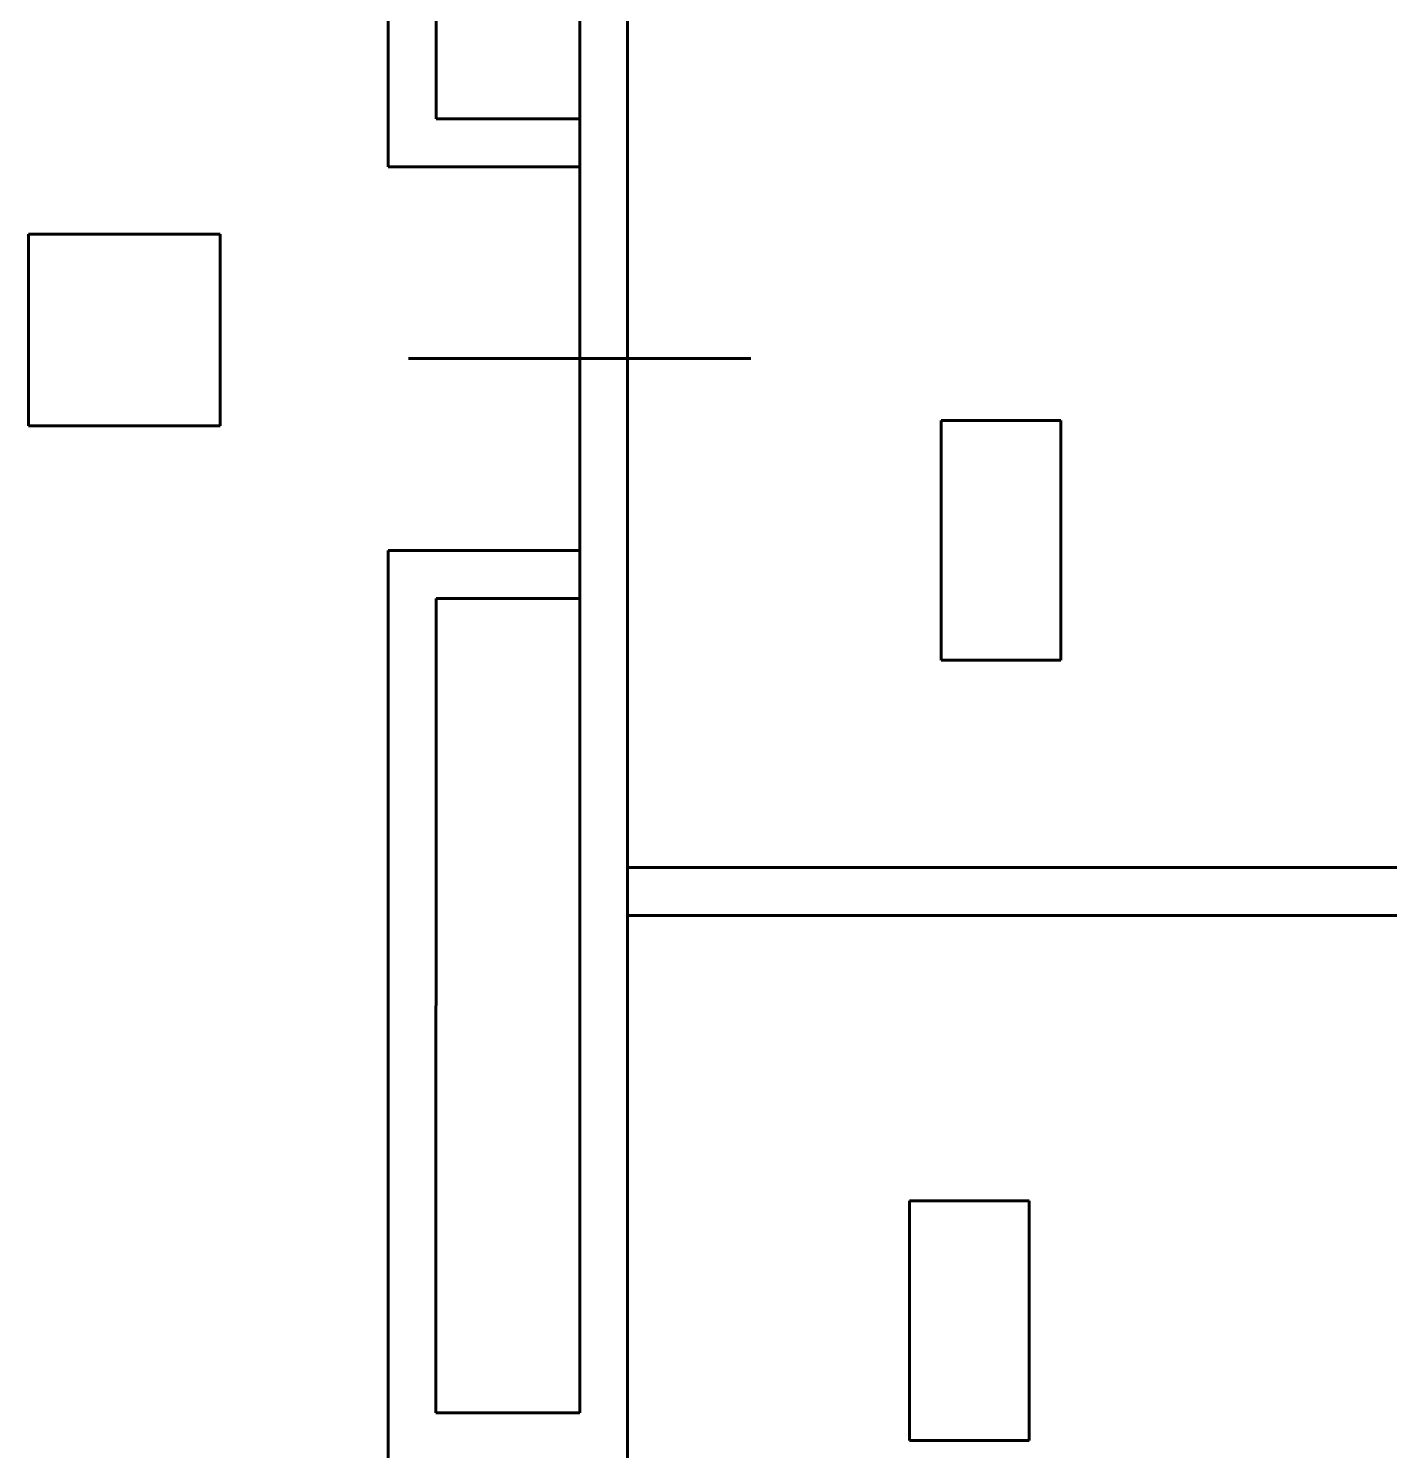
# Model space of a CAD drawing. Extents: x 0 to 297, y 0 to 292.
# Drawn here: x 218.35 to 232.55, y 109.78 to 124.61 of the extents above; entities that cross this region are included whole.
import ezdxf

# ---------------------------------------------------------------- set-up
doc = ezdxf.new("R2010")
doc.units = 0
doc.header["$MEASUREMENT"] = 0
doc.linetypes.add('K5LT_BASIC', pattern=[0])
doc.layers.add('Системный слой', color=7, linetype='Continuous')

# ---------------------------------------------------------------- blocks, each defined once
blk = doc.blocks.new('*U')
at = {"layer": 'Системный слой', "linetype": 'K5LT_BASIC', "lineweight": 60}
for p, q in [((220.349, 122.463), (218.349, 122.463)), ((218.349, 122.463), (218.349, 120.463)), ((220.349, 120.463), (220.349, 122.463)), ((218.349, 120.463), (220.349, 120.463)), ((229.122, 120.518), (227.872, 120.518)), ((227.872, 120.518), (227.872, 118.018)), ((229.122, 118.018), (229.122, 120.518)), ((227.872, 118.018), (229.122, 118.018)), ((228.792, 112.382), (227.542, 112.382)), ((227.542, 112.382), (227.542, 109.882)), ((228.792, 109.882), (228.792, 112.382)), ((227.542, 109.882), (228.792, 109.882))]:
    blk.add_line(p, q, dxfattribs=at)

msp = doc.modelspace()

# ---------------------------------------------------------------- linework, layer by layer
at = {"layer": 'Системный слой', "linetype": 'K5LT_BASIC', "lineweight": 60}
for p, q in [((224.601, 145.356), (224.601, 100.856)), ((224.101, 139.806), (224.101, 110.172)), ((222.102, 132.922), (222.102, 123.164)), ((222.602, 123.664), (222.602, 132.422)), ((224.601, 130.356), (224.601, 100.856)), ((222.602, 123.664), (224.102, 123.664)), ((224.102, 123.164), (222.102, 123.164)), ((224.102, 123.164), (224.101, 110.172)), ((224.102, 119.164), (224.102, 123.164)), ((222.316, 121.164), (225.888, 121.164)), ((222.101, 109.673), (222.102, 119.164)), ((224.102, 119.164), (222.102, 119.164)), ((222.601, 110.172), (222.602, 118.664)), ((222.602, 118.664), (224.102, 118.664)), ((225.85, 115.856), (224.601, 115.856)), ((245.851, 115.856), (225.85, 115.856)), ((225.85, 115.356), (224.601, 115.356)), ((245.85, 115.356), (225.85, 115.356)), ((222.601, 110.172), (224.101, 110.172))]:
    msp.add_line(p, q, dxfattribs=at)

# ---------------------------------------------------------------- block references
at = {"layer": 'Системный слой'}
msp.add_blockref('*U', (0, 0), dxfattribs=at)
msp.add_blockref('*U', (0, 0), dxfattribs=at)
msp.add_blockref('*U', (0, 0), dxfattribs=at)
msp.add_blockref('*U', (0, 0), dxfattribs=at)
msp.add_blockref('*U', (0, 0), dxfattribs=at)
msp.add_blockref('*U', (0, 0), dxfattribs=at)
msp.add_blockref('*U', (0, 0), dxfattribs=at)
msp.add_blockref('*U', (0, 0), dxfattribs=at)
msp.add_blockref('*U', (0, 0), dxfattribs=at)
msp.add_blockref('*U', (0, 0), dxfattribs=at)
msp.add_blockref('*U', (0, 0), dxfattribs=at)
msp.add_blockref('*U', (0, 0), dxfattribs=at)
msp.add_blockref('*U', (0, 0), dxfattribs=at)
msp.add_blockref('*U', (0, 0), dxfattribs=at)
msp.add_blockref('*U', (0, 0), dxfattribs=at)
msp.add_blockref('*U', (0, 0), dxfattribs=at)
msp.add_blockref('*U', (0, 0), dxfattribs=at)
msp.add_blockref('*U', (0, 0), dxfattribs=at)
msp.add_blockref('*U', (0, 0), dxfattribs=at)
msp.add_blockref('*U', (0, 0), dxfattribs=at)
msp.add_blockref('*U', (0, 0), dxfattribs=at)
msp.add_blockref('*U', (0, 0), dxfattribs=at)
msp.add_blockref('*U', (0, 0), dxfattribs=at)
msp.add_blockref('*U', (0, 0), dxfattribs=at)
msp.add_blockref('*U', (0, 0), dxfattribs=at)
msp.add_blockref('*U', (0, 0), dxfattribs=at)
msp.add_blockref('*U', (0, 0), dxfattribs=at)
msp.add_blockref('*U', (0, 0), dxfattribs=at)
msp.add_blockref('*U', (0, 0), dxfattribs=at)
msp.add_blockref('*U', (0, 0), dxfattribs=at)
msp.add_blockref('*U', (0, 0), dxfattribs=at)
msp.add_blockref('*U', (0, 0), dxfattribs=at)
msp.add_blockref('*U', (0, 0), dxfattribs=at)
msp.add_blockref('*U', (0, 0), dxfattribs=at)
msp.add_blockref('*U', (0, 0), dxfattribs=at)
msp.add_blockref('*U', (0, 0), dxfattribs=at)
msp.add_blockref('*U', (0, 0), dxfattribs=at)
msp.add_blockref('*U', (0, 0), dxfattribs=at)
msp.add_blockref('*U', (0, 0), dxfattribs=at)
msp.add_blockref('*U', (0, 0), dxfattribs=at)
msp.add_blockref('*U', (0, 0), dxfattribs=at)
msp.add_blockref('*U', (0, 0), dxfattribs=at)
msp.add_blockref('*U', (0, 0), dxfattribs=at)
msp.add_blockref('*U', (0, 0), dxfattribs=at)
msp.add_blockref('*U', (0, 0), dxfattribs=at)
msp.add_blockref('*U', (0, 0), dxfattribs=at)
msp.add_blockref('*U', (0, 0), dxfattribs=at)
msp.add_blockref('*U', (0, 0), dxfattribs=at)
msp.add_blockref('*U', (0, 0), dxfattribs=at)
msp.add_blockref('*U', (0, 0), dxfattribs=at)
msp.add_blockref('*U', (0, 0), dxfattribs=at)
msp.add_blockref('*U', (0, 0), dxfattribs=at)
msp.add_blockref('*U', (0, 0), dxfattribs=at)
msp.add_blockref('*U', (0, 0), dxfattribs=at)
msp.add_blockref('*U', (0, 0), dxfattribs=at)
msp.add_blockref('*U', (0, 0), dxfattribs=at)
msp.add_blockref('*U', (0, 0), dxfattribs=at)
msp.add_blockref('*U', (0, 0), dxfattribs=at)
msp.add_blockref('*U', (0, 0), dxfattribs=at)
msp.add_blockref('*U', (0, 0), dxfattribs=at)
msp.add_blockref('*U', (0, 0), dxfattribs=at)
msp.add_blockref('*U', (0, 0), dxfattribs=at)
msp.add_blockref('*U', (0, 0), dxfattribs=at)
msp.add_blockref('*U', (0, 0), dxfattribs=at)
msp.add_blockref('*U', (0, 0), dxfattribs=at)
msp.add_blockref('*U', (0, 0), dxfattribs=at)
msp.add_blockref('*U', (0, 0), dxfattribs=at)
msp.add_blockref('*U', (0, 0), dxfattribs=at)
msp.add_blockref('*U', (0, 0), dxfattribs=at)
msp.add_blockref('*U', (0, 0), dxfattribs=at)
msp.add_blockref('*U', (0, 0), dxfattribs=at)
msp.add_blockref('*U', (0, 0), dxfattribs=at)
msp.add_blockref('*U', (0, 0), dxfattribs=at)
msp.add_blockref('*U', (0, 0), dxfattribs=at)
msp.add_blockref('*U', (0, 0), dxfattribs=at)
msp.add_blockref('*U', (0, 0), dxfattribs=at)
msp.add_blockref('*U', (0, 0), dxfattribs=at)
msp.add_blockref('*U', (0, 0), dxfattribs=at)
msp.add_blockref('*U', (0, 0), dxfattribs=at)
msp.add_blockref('*U', (0, 0), dxfattribs=at)
msp.add_blockref('*U', (0, 0), dxfattribs=at)
msp.add_blockref('*U', (0, 0), dxfattribs=at)
msp.add_blockref('*U', (0, 0), dxfattribs=at)
msp.add_blockref('*U', (0, 0), dxfattribs=at)
msp.add_blockref('*U', (0, 0), dxfattribs=at)
msp.add_blockref('*U', (0, 0), dxfattribs=at)
msp.add_blockref('*U', (0, 0), dxfattribs=at)
msp.add_blockref('*U', (0, 0), dxfattribs=at)
msp.add_blockref('*U', (0, 0), dxfattribs=at)
msp.add_blockref('*U', (0, 0), dxfattribs=at)
msp.add_blockref('*U', (0, 0), dxfattribs=at)
msp.add_blockref('*U', (0, 0), dxfattribs=at)
msp.add_blockref('*U', (0, 0), dxfattribs=at)
msp.add_blockref('*U', (0, 0), dxfattribs=at)
msp.add_blockref('*U', (0, 0), dxfattribs=at)
msp.add_blockref('*U', (0, 0), dxfattribs=at)
msp.add_blockref('*U', (0, 0), dxfattribs=at)
msp.add_blockref('*U', (0, 0), dxfattribs=at)
msp.add_blockref('*U', (0, 0), dxfattribs=at)
msp.add_blockref('*U', (0, 0), dxfattribs=at)
msp.add_blockref('*U', (0, 0), dxfattribs=at)
msp.add_blockref('*U', (0, 0), dxfattribs=at)
msp.add_blockref('*U', (0, 0), dxfattribs=at)
msp.add_blockref('*U', (0, 0), dxfattribs=at)
msp.add_blockref('*U', (0, 0), dxfattribs=at)
msp.add_blockref('*U', (0, 0), dxfattribs=at)
msp.add_blockref('*U', (0, 0), dxfattribs=at)
msp.add_blockref('*U', (0, 0), dxfattribs=at)
msp.add_blockref('*U', (0, 0), dxfattribs=at)
msp.add_blockref('*U', (0, 0), dxfattribs=at)
msp.add_blockref('*U', (0, 0), dxfattribs=at)
msp.add_blockref('*U', (0, 0), dxfattribs=at)
msp.add_blockref('*U', (0, 0), dxfattribs=at)
msp.add_blockref('*U', (0, 0), dxfattribs=at)
msp.add_blockref('*U', (0, 0), dxfattribs=at)
msp.add_blockref('*U', (0, 0), dxfattribs=at)
msp.add_blockref('*U', (0, 0), dxfattribs=at)
msp.add_blockref('*U', (0, 0), dxfattribs=at)
msp.add_blockref('*U', (0, 0), dxfattribs=at)
msp.add_blockref('*U', (0, 0), dxfattribs=at)
msp.add_blockref('*U', (0, 0), dxfattribs=at)
msp.add_blockref('*U', (0, 0), dxfattribs=at)
msp.add_blockref('*U', (0, 0), dxfattribs=at)
msp.add_blockref('*U', (0, 0), dxfattribs=at)
msp.add_blockref('*U', (0, 0), dxfattribs=at)
msp.add_blockref('*U', (0, 0), dxfattribs=at)
msp.add_blockref('*U', (0, 0), dxfattribs=at)
msp.add_blockref('*U', (0, 0), dxfattribs=at)
msp.add_blockref('*U', (0, 0), dxfattribs=at)
msp.add_blockref('*U', (0, 0), dxfattribs=at)
msp.add_blockref('*U', (0, 0), dxfattribs=at)
msp.add_blockref('*U', (0, 0), dxfattribs=at)
msp.add_blockref('*U', (0, 0), dxfattribs=at)
msp.add_blockref('*U', (0, 0), dxfattribs=at)
msp.add_blockref('*U', (0, 0), dxfattribs=at)
msp.add_blockref('*U', (0, 0), dxfattribs=at)
msp.add_blockref('*U', (0, 0), dxfattribs=at)
msp.add_blockref('*U', (0, 0), dxfattribs=at)
msp.add_blockref('*U', (0, 0), dxfattribs=at)
msp.add_blockref('*U', (0, 0), dxfattribs=at)
msp.add_blockref('*U', (0, 0), dxfattribs=at)
msp.add_blockref('*U', (0, 0), dxfattribs=at)
msp.add_blockref('*U', (0, 0), dxfattribs=at)
msp.add_blockref('*U', (0, 0), dxfattribs=at)
msp.add_blockref('*U', (0, 0), dxfattribs=at)
msp.add_blockref('*U', (0, 0), dxfattribs=at)
msp.add_blockref('*U', (0, 0), dxfattribs=at)
msp.add_blockref('*U', (0, 0), dxfattribs=at)
msp.add_blockref('*U', (0, 0), dxfattribs=at)
msp.add_blockref('*U', (0, 0), dxfattribs=at)
msp.add_blockref('*U', (0, 0), dxfattribs=at)
msp.add_blockref('*U', (0, 0), dxfattribs=at)
msp.add_blockref('*U', (0, 0), dxfattribs=at)
msp.add_blockref('*U', (0, 0), dxfattribs=at)
msp.add_blockref('*U', (0, 0), dxfattribs=at)
msp.add_blockref('*U', (0, 0), dxfattribs=at)
msp.add_blockref('*U', (0, 0), dxfattribs=at)
msp.add_blockref('*U', (0, 0), dxfattribs=at)
msp.add_blockref('*U', (0, 0), dxfattribs=at)
msp.add_blockref('*U', (0, 0), dxfattribs=at)
msp.add_blockref('*U', (0, 0), dxfattribs=at)
msp.add_blockref('*U', (0, 0), dxfattribs=at)
msp.add_blockref('*U', (0, 0), dxfattribs=at)
msp.add_blockref('*U', (0, 0), dxfattribs=at)
msp.add_blockref('*U', (0, 0), dxfattribs=at)
msp.add_blockref('*U', (0, 0), dxfattribs=at)
msp.add_blockref('*U', (0, 0), dxfattribs=at)
msp.add_blockref('*U', (0, 0), dxfattribs=at)
msp.add_blockref('*U', (0, 0), dxfattribs=at)
msp.add_blockref('*U', (0, 0), dxfattribs=at)
msp.add_blockref('*U', (0, 0), dxfattribs=at)
msp.add_blockref('*U', (0, 0), dxfattribs=at)
msp.add_blockref('*U', (0, 0), dxfattribs=at)
msp.add_blockref('*U', (0, 0), dxfattribs=at)
msp.add_blockref('*U', (0, 0), dxfattribs=at)
msp.add_blockref('*U', (0, 0), dxfattribs=at)
msp.add_blockref('*U', (0, 0), dxfattribs=at)
msp.add_blockref('*U', (0, 0), dxfattribs=at)
msp.add_blockref('*U', (0, 0), dxfattribs=at)
msp.add_blockref('*U', (0, 0), dxfattribs=at)
msp.add_blockref('*U', (0, 0), dxfattribs=at)
msp.add_blockref('*U', (0, 0), dxfattribs=at)
msp.add_blockref('*U', (0, 0), dxfattribs=at)
msp.add_blockref('*U', (0, 0), dxfattribs=at)
msp.add_blockref('*U', (0, 0), dxfattribs=at)
msp.add_blockref('*U', (0, 0), dxfattribs=at)
msp.add_blockref('*U', (0, 0), dxfattribs=at)
msp.add_blockref('*U', (0, 0), dxfattribs=at)
msp.add_blockref('*U', (0, 0), dxfattribs=at)
msp.add_blockref('*U', (0, 0), dxfattribs=at)
msp.add_blockref('*U', (0, 0), dxfattribs=at)
msp.add_blockref('*U', (0, 0), dxfattribs=at)
msp.add_blockref('*U', (0, 0), dxfattribs=at)
msp.add_blockref('*U', (0, 0), dxfattribs=at)
msp.add_blockref('*U', (0, 0), dxfattribs=at)
msp.add_blockref('*U', (0, 0), dxfattribs=at)
msp.add_blockref('*U', (0, 0), dxfattribs=at)
msp.add_blockref('*U', (0, 0), dxfattribs=at)
msp.add_blockref('*U', (0, 0), dxfattribs=at)
msp.add_blockref('*U', (0, 0), dxfattribs=at)
msp.add_blockref('*U', (0, 0), dxfattribs=at)
msp.add_blockref('*U', (0, 0), dxfattribs=at)
msp.add_blockref('*U', (0, 0), dxfattribs=at)
msp.add_blockref('*U', (0, 0), dxfattribs=at)
msp.add_blockref('*U', (0, 0), dxfattribs=at)
msp.add_blockref('*U', (0, 0), dxfattribs=at)
msp.add_blockref('*U', (0, 0), dxfattribs=at)
msp.add_blockref('*U', (0, 0), dxfattribs=at)
msp.add_blockref('*U', (0, 0), dxfattribs=at)
msp.add_blockref('*U', (0, 0), dxfattribs=at)
msp.add_blockref('*U', (0, 0), dxfattribs=at)
msp.add_blockref('*U', (0, 0), dxfattribs=at)
msp.add_blockref('*U', (0, 0), dxfattribs=at)
msp.add_blockref('*U', (0, 0), dxfattribs=at)
msp.add_blockref('*U', (0, 0), dxfattribs=at)
msp.add_blockref('*U', (0, 0), dxfattribs=at)
msp.add_blockref('*U', (0, 0), dxfattribs=at)
msp.add_blockref('*U', (0, 0), dxfattribs=at)
msp.add_blockref('*U', (0, 0), dxfattribs=at)
msp.add_blockref('*U', (0, 0), dxfattribs=at)
msp.add_blockref('*U', (0, 0), dxfattribs=at)
msp.add_blockref('*U', (0, 0), dxfattribs=at)
msp.add_blockref('*U', (0, 0), dxfattribs=at)
msp.add_blockref('*U', (0, 0), dxfattribs=at)
msp.add_blockref('*U', (0, 0), dxfattribs=at)
msp.add_blockref('*U', (0, 0), dxfattribs=at)
msp.add_blockref('*U', (0, 0), dxfattribs=at)
msp.add_blockref('*U', (0, 0), dxfattribs=at)
msp.add_blockref('*U', (0, 0), dxfattribs=at)
msp.add_blockref('*U', (0, 0), dxfattribs=at)
msp.add_blockref('*U', (0, 0), dxfattribs=at)
msp.add_blockref('*U', (0, 0), dxfattribs=at)
msp.add_blockref('*U', (0, 0), dxfattribs=at)
msp.add_blockref('*U', (0, 0), dxfattribs=at)
msp.add_blockref('*U', (0, 0), dxfattribs=at)
msp.add_blockref('*U', (0, 0), dxfattribs=at)
msp.add_blockref('*U', (0, 0), dxfattribs=at)
msp.add_blockref('*U', (0, 0), dxfattribs=at)
msp.add_blockref('*U', (0, 0), dxfattribs=at)
msp.add_blockref('*U', (0, 0), dxfattribs=at)
msp.add_blockref('*U', (0, 0), dxfattribs=at)
msp.add_blockref('*U', (0, 0), dxfattribs=at)
msp.add_blockref('*U', (0, 0), dxfattribs=at)
msp.add_blockref('*U', (0, 0), dxfattribs=at)
msp.add_blockref('*U', (0, 0), dxfattribs=at)
msp.add_blockref('*U', (0, 0), dxfattribs=at)
msp.add_blockref('*U', (0, 0), dxfattribs=at)
msp.add_blockref('*U', (0, 0), dxfattribs=at)
msp.add_blockref('*U', (0, 0), dxfattribs=at)
msp.add_blockref('*U', (0, 0), dxfattribs=at)
msp.add_blockref('*U', (0, 0), dxfattribs=at)
msp.add_blockref('*U', (0, 0), dxfattribs=at)
msp.add_blockref('*U', (0, 0), dxfattribs=at)
msp.add_blockref('*U', (0, 0), dxfattribs=at)
msp.add_blockref('*U', (0, 0), dxfattribs=at)
msp.add_blockref('*U', (0, 0), dxfattribs=at)
msp.add_blockref('*U', (0, 0), dxfattribs=at)
msp.add_blockref('*U', (0, 0), dxfattribs=at)
msp.add_blockref('*U', (0, 0), dxfattribs=at)
msp.add_blockref('*U', (0, 0), dxfattribs=at)
msp.add_blockref('*U', (0, 0), dxfattribs=at)
msp.add_blockref('*U', (0, 0), dxfattribs=at)
msp.add_blockref('*U', (0, 0), dxfattribs=at)
msp.add_blockref('*U', (0, 0), dxfattribs=at)
msp.add_blockref('*U', (0, 0), dxfattribs=at)
msp.add_blockref('*U', (0, 0), dxfattribs=at)
msp.add_blockref('*U', (0, 0), dxfattribs=at)
msp.add_blockref('*U', (0, 0), dxfattribs=at)
msp.add_blockref('*U', (0, 0), dxfattribs=at)
msp.add_blockref('*U', (0, 0), dxfattribs=at)
msp.add_blockref('*U', (0, 0), dxfattribs=at)
msp.add_blockref('*U', (0, 0), dxfattribs=at)
msp.add_blockref('*U', (0, 0), dxfattribs=at)
msp.add_blockref('*U', (0, 0), dxfattribs=at)
msp.add_blockref('*U', (0, 0), dxfattribs=at)
msp.add_blockref('*U', (0, 0), dxfattribs=at)
msp.add_blockref('*U', (0, 0), dxfattribs=at)
msp.add_blockref('*U', (0, 0), dxfattribs=at)
msp.add_blockref('*U', (0, 0), dxfattribs=at)
msp.add_blockref('*U', (0, 0), dxfattribs=at)
msp.add_blockref('*U', (0, 0), dxfattribs=at)
msp.add_blockref('*U', (0, 0), dxfattribs=at)
msp.add_blockref('*U', (0, 0), dxfattribs=at)
msp.add_blockref('*U', (0, 0), dxfattribs=at)
msp.add_blockref('*U', (0, 0), dxfattribs=at)
msp.add_blockref('*U', (0, 0), dxfattribs=at)
msp.add_blockref('*U', (0, 0), dxfattribs=at)
msp.add_blockref('*U', (0, 0), dxfattribs=at)
msp.add_blockref('*U', (0, 0), dxfattribs=at)
msp.add_blockref('*U', (0, 0), dxfattribs=at)
msp.add_blockref('*U', (0, 0), dxfattribs=at)
msp.add_blockref('*U', (0, 0), dxfattribs=at)
msp.add_blockref('*U', (0, 0), dxfattribs=at)
msp.add_blockref('*U', (0, 0), dxfattribs=at)
msp.add_blockref('*U', (0, 0), dxfattribs=at)
msp.add_blockref('*U', (0, 0), dxfattribs=at)
msp.add_blockref('*U', (0, 0), dxfattribs=at)
msp.add_blockref('*U', (0, 0), dxfattribs=at)
msp.add_blockref('*U', (0, 0), dxfattribs=at)
msp.add_blockref('*U', (0, 0), dxfattribs=at)
msp.add_blockref('*U', (0, 0), dxfattribs=at)
msp.add_blockref('*U', (0, 0), dxfattribs=at)
msp.add_blockref('*U', (0, 0), dxfattribs=at)
msp.add_blockref('*U', (0, 0), dxfattribs=at)
msp.add_blockref('*U', (0, 0), dxfattribs=at)

doc.saveas('drawing.dxf')
